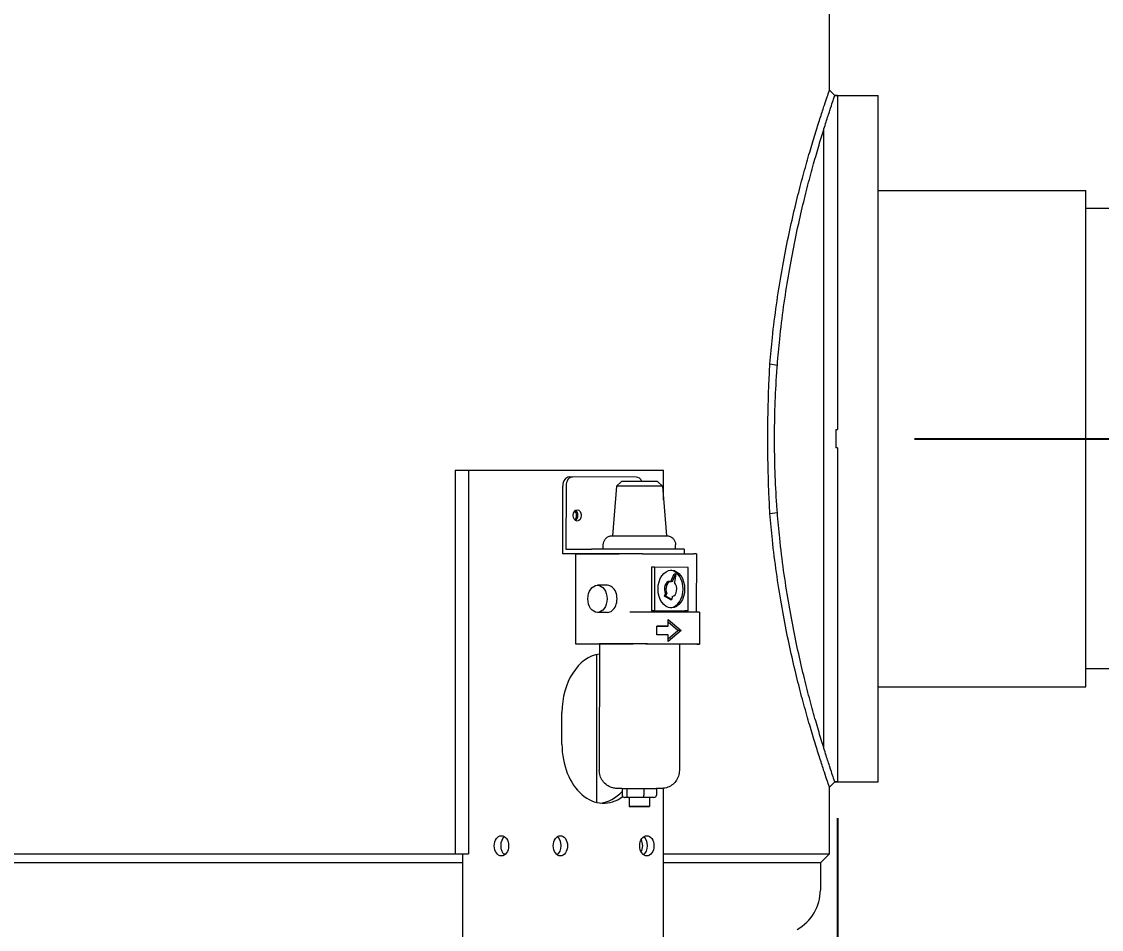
# Model space of a CAD drawing. Header units: inches. Extents: x 20 to 536, y 8 to 344.
# Drawn here: x 116.26 to 146.15, y 70.03 to 95.18 of the extents above; entities that cross this region are included whole.
import ezdxf

# ---------------------------------------------------------------- set-up
doc = ezdxf.new("R2010")
doc.units = ezdxf.units.IN
doc.header["$LTSCALE"] = 16
doc.header["$MEASUREMENT"] = 0
doc.layers.add('Dimension (ANSI)', color=7, linetype='Continuous', lineweight=25)
doc.layers.add('Visible (ANSI)', color=7, linetype='Continuous', lineweight=50)
doc.styles.add('Standard D-E', font='arial.ttf')
doc.dimstyles.new('in [mm] D-E NeptuneBenson', dxfattribs={"dimscale": 16, "dimtxt": 0.15, "dimasz": 0.098425, "dimexe": 0.125, "dimexo": 0.063, "dimgap": 0.031496, "dimtad": 0, "dimtih": 1, "dimtoh": 1, "dimdec": 4, "dimrnd": 1e-08, "dimzin": 3, "dimdsep": 46, "dimlunit": 5, "dimtxsty": 'Standard D-E', "dimcen": 0.09, "dimdle": 0.393701, "dimclrd": 256, "dimclre": 256, "dimclrt": 256, "dimadec": 1, "dimazin": 1, "dimtfac": 1, "dimtofl": 0, "dimtmove": 0, "dimatfit": 3, "dimfxl": 1, "dimfrac": 1, "dimtolj": 1, "dimtzin": 4, "dimlwd": -1, "dimlwe": -1, "dimarcsym": 0})

# ---------------------------------------------------------------- blocks, each defined once
blk = doc.blocks.new('*D19')
at = {"layer": 'Defpoints', "color": 0, "transparency": 16777216}
for p in [(139.969, 83.625), (185.288, 83.625), (136.009, 47.596)]:
    blk.add_point(p, dxfattribs=at)
at = {"layer": 'Dimension (ANSI)', "transparency": 16777216}
for p, q in [((140.977, 83.625), (187.288, 83.625)), ((185.288, 82.051), (185.288, 69.393)), ((185.288, 49.171), (185.288, 61.849)), ((137.017, 47.596), (187.288, 47.596))]:
    blk.add_line(p, q, dxfattribs=at)
for points in [[(185.026, 82.051), (185.551, 82.051), (185.288, 83.625)], [(185.026, 49.171), (185.551, 49.171), (185.288, 47.596)]]:
    blk.add_solid(points, dxfattribs=at)
at = {"layer": 'Dimension (ANSI)', "transparency": 16777216, "char_height": 2.4, "attachment_point": 5, "style": 'Standard D-E'}
for s, insert in [('\\A1; 36 in', (185.288, 67.351)), ('\\A1;[915.1 mm]', (185.288, 63.579))]:
    blk.add_mtext(s, dxfattribs=dict(at, insert=insert))
blk = doc.blocks.new('*D22')
at = {"layer": 'Defpoints', "color": 0, "transparency": 16777216}
for p in [(138.844, 74.125), (174.469, 74.125), (174.469, 66.883)]:
    blk.add_point(p, dxfattribs=at)
at = {"layer": 'Dimension (ANSI)', "transparency": 16777216}
for p, q in [((138.844, 73.117), (138.844, 64.883)), ((174.469, 73.117), (174.469, 64.883)), ((140.419, 66.883), (148.177, 66.883)), ((172.894, 66.883), (165.51, 66.883))]:
    blk.add_line(p, q, dxfattribs=at)
for points in [[(140.419, 67.145), (140.419, 66.62), (138.844, 66.883)], [(172.894, 67.145), (172.894, 66.62), (174.469, 66.883)]]:
    blk.add_solid(points, dxfattribs=at)
at = {"layer": 'Dimension (ANSI)', "transparency": 16777216, "char_height": 2.4, "attachment_point": 5, "style": 'Standard D-E'}
for s, insert in [('\\A1; 35{\\H1x;\\S5#8;} in', (156.844, 69.838)), ('\\A1;[904.9 mm]', (156.844, 64.841))]:
    blk.add_mtext(s, dxfattribs=dict(at, insert=insert))

msp = doc.modelspace()

# ---------------------------------------------------------------- linework, layer by layer
at = {"layer": 'Visible (ANSI)', "linetype": 'Continuous', "lineweight": 18}
for p, q in [((138.62076, 93.27311), (138.62076, 105.27152)), ((138.62076, 93.27311), (138.76697, 93.12531)), ((138.76697, 93.12531), (139.96874, 93.12531)), ((138.84374, 93.12531), (138.76697, 93.12531)), ((138.84374, 93.12531), (138.84374, 83.87531)), ((139.96874, 74.12531), (139.96874, 93.12531)), ((138.46874, 75.04054), (138.46874, 92.21008)), ((139.96874, 90.50031), (145.71874, 90.50031)), ((145.71874, 76.75031), (145.71874, 90.50031)), ((167.21924, 90.00031), (145.71874, 90.00031)), ((136.97252, 85.70197), (137.17888, 85.66546)), ((138.79374, 83.87531), (138.79374, 83.37531)), ((138.79374, 83.87531), (138.84374, 83.87531)), ((138.84374, 83.37531), (138.79374, 83.37531)), ((138.84374, 83.37531), (138.84374, 74.12531)), ((128.25712, 82.75031), (128.62803, 82.75031)), ((128.25712, 82.75031), (128.25712, 72.12531)), ((128.62803, 82.75031), (129.93605, 82.75031)), ((128.62803, 82.75031), (128.62803, 72.12531)), ((129.93605, 82.75031), (130.91186, 82.75031)), ((130.91186, 82.75031), (133.82514, 82.75031)), ((131.41601, 82.56417), (131.5044, 82.56417)), ((133.27227, 82.5627), (131.5045, 82.56417)), ((133.82514, 82.75031), (134.02723, 82.75031)), ((134.02723, 81.93611), (134.02723, 82.75031)), ((131.23845, 80.43932), (131.23923, 82.31432)), ((131.32762, 82.31432), (131.32689, 80.56432)), ((132.72517, 82.31413), (132.60998, 80.93876)), ((132.8606, 82.43864), (132.72517, 82.31413)), ((133.8606, 82.43823), (133.99593, 82.3136)), ((133.99593, 82.3136), (134.10998, 80.93814)), ((136.97252, 81.54866), (137.17888, 81.58516)), ((131.592, 80.43903), (131.23845, 80.43932)), ((132.03395, 80.43932), (131.23845, 80.43932)), ((131.32689, 80.56432), (132.034, 80.56432)), ((131.592, 80.43917), (131.59096, 77.93917)), ((131.592, 80.43917), (132.79702, 80.43917)), ((132.35982, 80.56429), (132.35987, 80.68885)), ((133.09461, 80.43917), (132.79702, 80.43917)), ((133.44816, 80.43903), (134.15527, 80.43844)), ((134.15527, 80.43844), (134.86237, 80.43785)), ((134.35982, 80.56325), (134.35987, 80.68802)), ((134.59466, 80.56281), (134.59461, 80.43807)), ((134.9356, 80.43774), (134.93492, 78.81767)), ((133.69086, 80.06263), (133.69036, 78.86083)), ((133.77925, 80.06263), (133.69086, 80.06263)), ((133.77925, 80.06263), (133.77875, 78.86083)), ((134.70775, 80.06186), (133.77925, 80.06263)), ((134.22999, 79.67407), (134.32238, 79.88172)), ((134.27239, 79.67004), (134.36658, 79.88172)), ((134.32238, 79.88172), (134.36658, 79.88172)), ((134.36658, 79.88172), (134.32714, 79.63791)), ((134.70725, 78.86006), (134.70775, 80.06186)), ((132.47568, 79.56417), (132.19779, 79.5644)), ((134.19905, 79.67407), (134.24325, 79.67407)), ((134.04922, 79.26783), (134.07862, 79.3339)), ((134.04922, 79.26783), (134.09342, 79.26783)), ((134.208, 79.17466), (134.04922, 79.26783)), ((134.07862, 79.3339), (134.12282, 79.3339)), ((134.09342, 79.26783), (134.12282, 79.3339)), ((134.2522, 79.17466), (134.09342, 79.26783)), ((134.26451, 79.25076), (134.2522, 79.17466)), ((134.208, 79.17466), (134.2522, 79.17466)), ((132.47506, 78.81417), (132.19716, 78.8144)), ((133.18232, 78.81898), (133.09393, 78.81898)), ((134.95009, 78.81766), (133.53587, 78.81883)), ((133.69036, 78.86083), (134.61886, 78.86006)), ((133.77875, 78.86083), (133.69036, 78.86083)), ((133.77875, 78.86083), (134.70725, 78.86006)), ((134.15381, 78.4331), (134.15388, 78.6209)), ((134.15388, 78.6209), (134.51268, 78.31321)), ((134.70725, 78.86006), (134.61886, 78.86006)), ((135.02331, 78.81755), (135.02294, 77.93775)), ((133.83786, 78.19419), (133.83796, 78.43336)), ((133.83796, 78.43336), (134.15381, 78.4331)), ((134.06542, 78.4331), (133.83796, 78.43329)), ((134.15381, 78.4331), (134.06542, 78.4331)), ((134.51268, 78.31321), (134.15363, 78.00612)), ((134.15366, 78.08174), (134.42429, 78.31321)), ((134.42429, 78.31321), (134.15385, 78.54513)), ((134.51268, 78.31321), (134.42429, 78.31321)), ((134.15371, 78.19393), (133.83786, 78.19419)), ((134.15363, 78.00612), (134.15371, 78.19393)), ((131.59096, 77.93917), (133.18195, 77.93917)), ((132.25095, 77.93862), (131.59096, 77.93917)), ((132.25095, 77.9389), (132.2495, 74.4389)), ((133.53551, 77.93903), (134.94972, 77.93785)), ((134.46651, 77.93798), (134.46505, 74.43798)), ((134.94972, 77.9377), (134.46651, 77.9377)), ((132.18036, 73.55217), (132.18036, 77.64845)), ((167.21924, 77.25031), (145.71874, 77.25031)), ((139.96874, 76.75031), (145.71874, 76.75031)), ((131.21591, 75.16031), (131.21591, 76.04031)), ((132.88191, 73.93858), (132.88183, 73.75108)), ((132.88191, 73.93858), (133.00923, 73.93873)), ((133.00923, 73.93873), (133.00915, 73.75123)), ((133.00923, 73.93873), (133.48439, 73.93858)), ((133.48439, 73.93858), (133.48431, 73.75108)), ((133.48439, 73.93858), (133.83223, 73.93829)), ((133.83223, 73.93829), (133.83215, 73.75079)), ((134.02723, 69.24631), (134.02723, 73.94207)), ((138.76697, 74.12531), (138.62076, 73.97752)), ((138.62076, 72.12531), (138.62076, 73.97752)), ((138.76697, 74.12531), (139.96874, 74.12531)), ((138.84374, 74.12531), (138.76697, 74.12531)), ((133.07571, 73.68846), (132.95147, 73.68856)), ((133.07571, 73.68856), (133.07561, 73.43856)), ((133.63821, 73.68832), (133.63811, 73.43832)), ((133.6538, 73.68819), (133.63821, 73.6882)), ((133.76253, 73.68831), (133.65386, 73.68819)), ((93.48035, 72.12531), (128.25712, 72.12531)), ((128.25712, 72.12531), (128.62803, 72.12531)), ((128.46805, 64.78104), (128.46805, 72.12531)), ((129.599, 72.12531), (129.65791, 72.12531)), ((131.05423, 72.12531), (131.11314, 72.12531)), ((134.02723, 72.12531), (138.62076, 72.12531)), ((138.36874, 71.87531), (138.61874, 72.12531)), ((128.46805, 71.87531), (93.26942, 71.87531)), ((138.36874, 71.87531), (134.02723, 71.87531)), ((138.36874, 71.87531), (138.36874, 71.12505))]:
    msp.add_line(p, q, dxfattribs=at)
msp.add_arc((137.12074, 71.12505), 1.248, 299.051175, 0, dxfattribs=at)
for centre, major_axis, ratio, start_param, end_param in [((131.41601, 82.31417), (0, 0.25), 0.70710678, 0, 1.57020809), ((131.5044, 82.31417), (0, 0.25), 0.70710678, 6.28259707, 7.8533934), ((133.27216, 82.3127), (0, 0.25), 0.70710678, 5.24021814, 6.28259707), ((133.36055, 82.31387), (-0.63538, 0.00026), 0.00041595, 3.14162731, 6.28315064), ((133.3606, 82.43844), (0.5, -0.00021), 0.00041595, 0.00045205, 3.1411406), ((131.50936, 81.50031), (0, 0.155), 0.70710678, 3.75953851, 5.67912808), ((131.54825, 81.50156), (0, 0.15625), 0.70710678, 3.5531095, 5.87166846), ((133.09461, 80.43844), (1.5, -0.00062), 0.00041595, 1.77050936, 2.35619517), ((133.09466, 80.56344), (1.5, -0.00062), 0.00041595, 6.28318184, 8.63937728), ((133.27138, 80.43903), (-0.25, 0.0001), 0.00041595, 3.9269903, 5.49778663), ((134.6856, 80.43785), (0.25, -0.0001), 0.00041595, 6.28318172, 7.06858087), ((134.19905, 79.46134), (0, -0.52038), 0.70710678, 0.06008809, 3.08150456), ((132.47537, 79.18917), (0.00031, 0.375), 0.70710666, 3.14159265, 6.28318531), ((134.19905, 79.46134), (0, 0.21272), 0.70710678, 0, 2.21320984), ((134.24325, 79.46134), (0, 0.21272), 0.70710678, 6.08823549, 8.49639514), ((134.24325, 79.46134), (0, -0.21272), 0.70710678, 0.14180818, 2.54996784), ((133.3591, 78.81883), (-0.25, 0.0001), 0.00041595, 3.92699031, 5.49778663), ((134.77331, 78.81766), (0.25, -0.0001), 0.00041595, 6.28318178, 7.06858091), ((133.35873, 77.93844), (-1.10778, 0.00046), 0.00041595, 3.1415892, 6.28318185), ((133.35873, 77.93903), (0.25, -0.0001), 0.00041595, 0.78539885, 2.35619517), ((134.77294, 77.93785), (0.25, -0.0001), 0.00041595, 5.49778723, 7.06858356), ((132.3685, 76.04031), (0, 1.63), 0.70710678, 0.10225888, 1.57079633), ((132.3685, 75.16031), (0, -1.63), 0.70710678, 4.71238898, 6.75972613), ((132.19172, 75.16031), (0, -1.63), 0.70710678, 0.07676248, 0.64198664), ((132.95154, 73.75106), (0.06971, 0.00001), 0.89657536, 3.14108323, 4.71187955), ((133.06018, 73.75119), (0.00003, -0.0625), 0.81649644, 4.71137013, 6.28216645), ((133.35696, 73.68844), (-0.28125, 0.00012), 0.00041595, 3.14158927, 6.28318192), ((133.46563, 73.75106), (-0.00004, -0.0625), 0.29885835, 0.00050943, 1.57130575), ((133.76244, 73.75081), (-0.06971, -0.00001), 0.89657536, 1.5702869, 3.14108323), ((129.71685, 72.35031), (0, -0.28), 0.70710678, 3.60436277, 5.82041519), ((130.99529, 72.35031), (0, 0.28), 0.70710678, 3.60436277, 5.82041519), ((133.25238, 72.35031), (0, -0.28), 0.70710678, 0.90964484, 2.23194781), ((133.38814, 72.35031), (0, 0.28), 0.70710678, 3.60436277, 5.82041519)]:
    msp.add_ellipse(centre, major_axis=major_axis, ratio=ratio, start_param=start_param, end_param=end_param, dxfattribs=at)
for centre, major_axis, ratio in [((131.63664, 81.50156), (0, -0.15625), 0.70710678), ((134.24325, 79.46134), (0, 0.52038), 0.70710678), ((132.19748, 79.1894), (0.00031, 0.375), 0.70710666), ((133.35686, 73.43844), (-0.28125, 0.00012), 0.00041595), ((129.54007, 72.35031), (0, 0.28), 0.70710678), ((131.17207, 72.35031), (0, -0.28), 0.70710678), ((133.56492, 72.35031), (0, -0.28), 0.70710678)]:
    msp.add_ellipse(centre, major_axis=major_axis, ratio=ratio, dxfattribs=at)
for points, knots in [([(136.97252, 85.70197), (136.99179, 85.94424), (137.01434, 86.18538), (137.07274, 86.73148), (137.11056, 87.03483), (137.19423, 87.62821), (137.24011, 87.91853), (137.33763, 88.48171), (137.38926, 88.75459), (137.49562, 89.27881), (137.55034, 89.53018), (137.66016, 90.00805), (137.71524, 90.23455), (137.82313, 90.65999), (137.87786, 90.86644), (137.98633, 91.26107), (138.04005, 91.44926), (138.14388, 91.80256), (138.19399, 91.96769), (138.28814, 92.2711), (138.33219, 92.40938), (138.41217, 92.65634), (138.44814, 92.76513), (138.51047, 92.95151), (138.53682, 93.0291), (138.57898, 93.15244), (138.59479, 93.1982), (138.61568, 93.25853), (138.62076, 93.27311), (138.62076, 93.27311)], [-143.8702025, -143.8702025, -143.8702025, -143.8702025, -142.06121042, -142.06121042, -139.73166086, -139.73166086, -137.40211131, -137.40211131, -135.07256175, -135.07256175, -132.74301219, -132.74301219, -130.41346264, -130.41346264, -128.0852041, -128.0852041, -125.75694556, -125.75694556, -123.42868702, -123.42868702, -121.10042848, -121.10042848, -118.77216994, -118.77216994, -116.44391139, -116.44391139, -114.11565285, -114.11565285, -111.78739432, -111.78739432, -111.78739432, -111.78739432]), ([(137.17888, 85.66546), (137.1975, 85.90538), (137.21928, 86.1442), (137.2756, 86.68328), (137.31198, 86.98199), (137.39249, 87.56632), (137.43664, 87.85222), (137.53051, 88.40687), (137.58022, 88.67562), (137.68263, 89.19191), (137.73533, 89.43949), (137.8411, 89.91016), (137.89416, 90.13325), (137.99812, 90.55229), (138.05086, 90.75563), (138.1554, 91.1443), (138.20718, 91.32963), (138.30726, 91.67755), (138.35555, 91.84016), (138.44632, 92.13893), (138.48878, 92.27508), (138.56589, 92.51822), (138.60057, 92.62532), (138.66065, 92.8088), (138.68606, 92.88516), (138.7267, 93.00656), (138.74194, 93.05159), (138.76208, 93.11097), (138.76697, 93.12531), (138.76697, 93.12531)], [5.08787384, 5.08787384, 5.08787384, 5.08787384, 6.87873318, 6.87873318, 9.17164424, 9.17164424, 11.4645553, 11.4645553, 13.75746636, 13.75746636, 16.05037742, 16.05037742, 18.34328848, 18.34328848, 20.6350356, 20.6350356, 22.92678273, 22.92678273, 25.21852985, 25.21852985, 27.51027697, 27.51027697, 29.80202409, 29.80202409, 32.09377122, 32.09377122, 34.38551834, 34.38551834, 36.67726546, 36.67726546, 36.67726546, 36.67726546]), ([(136.97252, 81.54866), (136.96047, 81.7561), (136.95022, 81.96349), (136.92157, 82.666), (136.9121, 83.15605), (136.9121, 84.09457), (136.92157, 84.58462), (136.95022, 85.28714), (136.96047, 85.49453), (136.97252, 85.70197)], [9.24054392, 9.24054392, 9.24054392, 9.24054392, 10.72733846, 10.72733846, 14.30311795, 14.30311795, 17.87889743, 17.87889743, 19.36569197, 19.36569197, 19.36569197, 19.36569197]), ([(137.09967, 83.62531), (137.09967, 83.92622), (137.10488, 84.23186), (137.12628, 84.84655), (137.14247, 85.15562), (137.1687, 85.53085), (137.17367, 85.5982), (137.17888, 85.66546)], [146.70906185, 146.70906185, 146.70906185, 146.70906185, 149.00197291, 149.00197291, 151.29488397, 151.29488397, 151.7969357, 151.7969357, 151.7969357, 151.7969357]), ([(137.17888, 81.58516), (137.17367, 81.65242), (137.1687, 81.71977), (137.14247, 82.09501), (137.12628, 82.40407), (137.10488, 83.01877), (137.09967, 83.3244), (137.09967, 83.62531)], [141.62118801, 141.62118801, 141.62118801, 141.62118801, 142.12323973, 142.12323973, 144.41615079, 144.41615079, 146.70906185, 146.70906185, 146.70906185, 146.70906185]), ([(138.62076, 73.97752), (138.62076, 73.97752), (138.61568, 73.99209), (138.59479, 74.05243), (138.57898, 74.09818), (138.53682, 74.22152), (138.51047, 74.29911), (138.44814, 74.48549), (138.41217, 74.59428), (138.33219, 74.84124), (138.28814, 74.97952), (138.19399, 75.28294), (138.14388, 75.44807), (138.04005, 75.80137), (137.98633, 75.98955), (137.87786, 76.38418), (137.82313, 76.59063), (137.71524, 77.01607), (137.66016, 77.24257), (137.55034, 77.72045), (137.49562, 77.97182), (137.38926, 78.49604), (137.33763, 78.76891), (137.24011, 79.3321), (137.19423, 79.62242), (137.11056, 80.21579), (137.07274, 80.51914), (137.01434, 81.06524), (136.99179, 81.30639), (136.97252, 81.54866)], [-37.26246477, -37.26246477, -37.26246477, -37.26246477, -34.93420623, -34.93420623, -32.60594769, -32.60594769, -30.27768915, -30.27768915, -27.94943061, -27.94943061, -25.62117207, -25.62117207, -23.29291353, -23.29291353, -20.96465499, -20.96465499, -18.63639645, -18.63639645, -16.30684689, -16.30684689, -13.97729734, -13.97729734, -11.64774778, -11.64774778, -9.31819822, -9.31819822, -6.98864867, -6.98864867, -5.17965658, -5.17965658, -5.17965658, -5.17965658]), ([(138.76697, 74.12531), (138.76697, 74.12531), (138.76208, 74.13965), (138.74194, 74.19903), (138.7267, 74.24406), (138.68606, 74.36546), (138.66065, 74.44183), (138.60057, 74.6253), (138.56589, 74.7324), (138.48878, 74.97554), (138.44632, 75.1117), (138.35555, 75.41046), (138.30726, 75.57307), (138.20718, 75.92099), (138.1554, 76.10633), (138.05086, 76.49499), (137.99812, 76.69833), (137.89416, 77.11737), (137.8411, 77.34046), (137.73533, 77.81113), (137.68263, 78.05871), (137.58022, 78.57501), (137.53051, 78.84375), (137.43664, 79.3984), (137.39249, 79.6843), (137.31198, 80.26864), (137.2756, 80.56734), (137.21928, 81.10642), (137.1975, 81.34524), (137.17888, 81.58516)], [110.03179639, 110.03179639, 110.03179639, 110.03179639, 112.32354351, 112.32354351, 114.61529064, 114.61529064, 116.90703776, 116.90703776, 119.19878488, 119.19878488, 121.49053201, 121.49053201, 123.78227913, 123.78227913, 126.07402625, 126.07402625, 128.36577338, 128.36577338, 130.65868444, 130.65868444, 132.9515955, 132.9515955, 135.24450656, 135.24450656, 137.53741762, 137.53741762, 139.83032867, 139.83032867, 141.62118801, 141.62118801, 141.62118801, 141.62118801]), ([(132.35987, 80.68885), (132.35989, 80.71588), (132.3644, 80.74325), (132.38156, 80.79398), (132.39427, 80.81805), (132.42623, 80.86044), (132.44587, 80.8793), (132.48956, 80.90949), (132.51414, 80.92121), (132.55222, 80.93236), (132.56517, 80.93507), (132.58389, 80.93746), (132.5898, 80.938), (132.59668, 80.93841), (132.59808, 80.93848), (132.60013, 80.93856), (132.60087, 80.93859), (132.60249, 80.93864), (132.60328, 80.93867), (132.60462, 80.9387), (132.60515, 80.93871), (132.60635, 80.93873), (132.60685, 80.93874), (132.60834, 80.93875), (132.60896, 80.93876), (132.61163, 80.93877), (132.61376, 80.93878), (132.62591, 80.93881), (132.64229, 80.93883), (132.697, 80.93886), (132.74155, 80.93887), (132.84844, 80.93888), (132.91148, 80.93888), (133.04901, 80.93885), (133.12521, 80.93883), (133.28108, 80.93878), (133.3627, 80.93875), (133.52111, 80.93868), (133.59988, 80.93863), (133.74478, 80.93855), (133.81271, 80.9385), (133.9294, 80.93841), (133.9796, 80.93836), (134.05629, 80.93827), (134.08362, 80.93822), (134.10197, 80.93818), (134.10487, 80.93817), (134.10886, 80.93815), (134.11001, 80.93814), (134.11248, 80.93812), (134.11312, 80.93812), (134.1157, 80.93806), (134.1165, 80.93804), (134.11816, 80.93799), (134.11882, 80.93797), (134.12061, 80.9379), (134.12183, 80.93784), (134.12457, 80.9377), (134.12612, 80.9376), (134.13045, 80.93729), (134.13328, 80.93704), (134.14277, 80.93604), (134.14946, 80.93506), (134.17352, 80.93054), (134.19072, 80.92536), (134.2313, 80.90823), (134.25418, 80.89396), (134.29405, 80.85925), (134.31148, 80.83833), (134.33853, 80.79263), (134.34849, 80.76728), (134.35795, 80.72387), (134.35988, 80.7059), (134.35987, 80.68802)], [0, 0, 0, 0, 0.20592556, 0.20592556, 0.40813112, 0.40813112, 0.6104701, 0.6104701, 0.81280181, 0.81280181, 0.91286225, 0.91286225, 0.95707239, 0.95707239, 0.96865973, 0.96865973, 0.97595733, 0.97595733, 0.9866807, 0.9866807, 0.99854392, 0.99854392, 1.01923707, 1.01923707, 1.07109086, 1.07109086, 1.22654491, 1.22654491, 1.69615004, 1.69615004, 2.32378897, 2.32378897, 2.93149324, 2.93149324, 3.53887636, 3.53887636, 4.14608639, 4.14608639, 4.75325838, 4.75325838, 5.3604503, 5.3604503, 5.96775093, 5.96775093, 6.57548756, 6.57548756, 6.72724312, 6.72724312, 6.8409905, 6.8409905, 6.8837644, 6.8837644, 6.89724016, 6.89724016, 6.9044668, 6.9044668, 6.91505969, 6.91505969, 6.92736096, 6.92736096, 6.94912319, 6.94912319, 7.00053105, 7.00053105, 7.13580975, 7.13580975, 7.33623468, 7.33623468, 7.53858869, 7.53858869, 7.74092123, 7.74092123, 7.87713136, 7.87713136, 7.87713136, 7.87713136]), ([(132.88192, 73.93848), (132.84701, 73.93851), (132.81795, 73.93854), (132.77102, 73.93861), (132.7571, 73.93863), (132.74713, 73.93869), (132.74634, 73.93868), (132.74194, 73.93874), (132.7409, 73.93876), (132.73868, 73.9388), (132.73771, 73.93883), (132.7345, 73.93891), (132.73193, 73.93899), (132.72679, 73.9392), (132.72415, 73.93933), (132.71569, 73.9398), (132.70978, 73.94024), (132.68692, 73.94233), (132.66995, 73.94476), (132.60906, 73.95672), (132.56572, 73.97152), (132.4779, 74.01552), (132.4336, 74.04748), (132.35839, 74.12269), (132.32651, 74.16684), (132.27885, 74.26175), (132.26247, 74.31369), (132.25126, 74.39027), (132.24949, 74.41461), (132.2495, 74.4389)], [5.73679547, 5.73679547, 5.73679547, 5.73679547, 6.16134572, 6.16134572, 6.65527154, 6.65527154, 6.72890475, 6.72890475, 6.74575966, 6.74575966, 6.75599342, 6.75599342, 6.77671921, 6.77671921, 6.7971086, 6.7971086, 6.84221234, 6.84221234, 6.97237571, 6.97237571, 7.31508669, 7.31508669, 7.72090703, 7.72090703, 8.12552807, 8.12552807, 8.53019802, 8.53019802, 8.71524442, 8.71524442, 8.71524442, 8.71524442]), ([(134.46505, 74.43798), (134.46503, 74.38393), (134.45601, 74.32919), (134.42169, 74.22771), (134.39627, 74.17959), (134.33235, 74.0948), (134.29306, 74.05709), (134.20569, 73.99669), (134.15652, 73.97326), (134.08033, 73.95095), (134.05443, 73.94554), (134.01553, 73.94057), (134.00248, 73.93943), (133.9877, 73.93869), (133.9856, 73.9386), (133.98131, 73.93844), (133.97909, 73.93838), (133.97616, 73.93831), (133.97522, 73.93829), (133.97275, 73.93824), (133.9716, 73.93822), (133.96987, 73.9382), (133.96924, 73.9382), (133.9673, 73.93818), (133.96642, 73.93818), (133.96276, 73.93816), (133.95993, 73.93815), (133.94406, 73.93812), (133.92293, 73.93811), (133.87588, 73.93809), (133.85533, 73.93809), (133.83218, 73.93808)], [0, 0, 0, 0, 0.41185032, 0.41185032, 0.81626084, 0.81626084, 1.22093842, 1.22093842, 1.62560576, 1.62560576, 1.82593871, 1.82593871, 1.92456197, 1.92456197, 1.94097132, 1.94097132, 1.95932202, 1.95932202, 1.96955697, 1.96955697, 1.99023167, 1.99023167, 2.01060431, 2.01060431, 2.06310902, 2.06310902, 2.22046762, 2.22046762, 2.69768576, 2.69768576, 2.9782429, 2.9782429, 2.9782429, 2.9782429])]:
    msp.add_open_spline(points, degree=3, knots=knots, dxfattribs=at)

# ---------------------------------------------------------------- dimensions: what is measured, and where the dimension line sits
at = {"layer": 'Dimension (ANSI)'}
dim = msp.add_linear_dim(base=(185.28842, 83.62531), p1=(136.00889, 47.59631), p2=(139.96874, 83.62531), angle=90, text=' <> in\\X[915.1 mm]', dimstyle='in [mm] D-E NeptuneBenson', override={"dimgap": 0.031496, "dimdec": 4, "dimpost": '', "dimtol": 0, "dimlim": 0, "dimtp": 0, "dimtm": 0, "dimtdec": 2, "dimatfit": 1}, dxfattribs=at)
dim.commit()
dim.dimension.update_dxf_attribs({"geometry": '*D19', "text_midpoint": (185.28842, 65.62074), "dimtype": 160})
dim = msp.add_linear_dim(base=(174.46924, 66.88282), p1=(138.84374, 74.12531), p2=(174.46924, 74.12531), text=' <> in\\X[904.9 mm]', dimstyle='in [mm] D-E NeptuneBenson', override={"dimgap": 0.031496, "dimtih": 0, "dimtoh": 0, "dimdec": 4, "dimpost": '', "dimtol": 0, "dimlim": 0, "dimtp": 0, "dimtm": 0, "dimtdec": 2, "dimatfit": 1}, dxfattribs=at)
dim.commit()
dim.dimension.update_dxf_attribs({"geometry": '*D22', "text_midpoint": (156.84374, 66.88282), "dimtype": 160})

doc.saveas('drawing.dxf')
